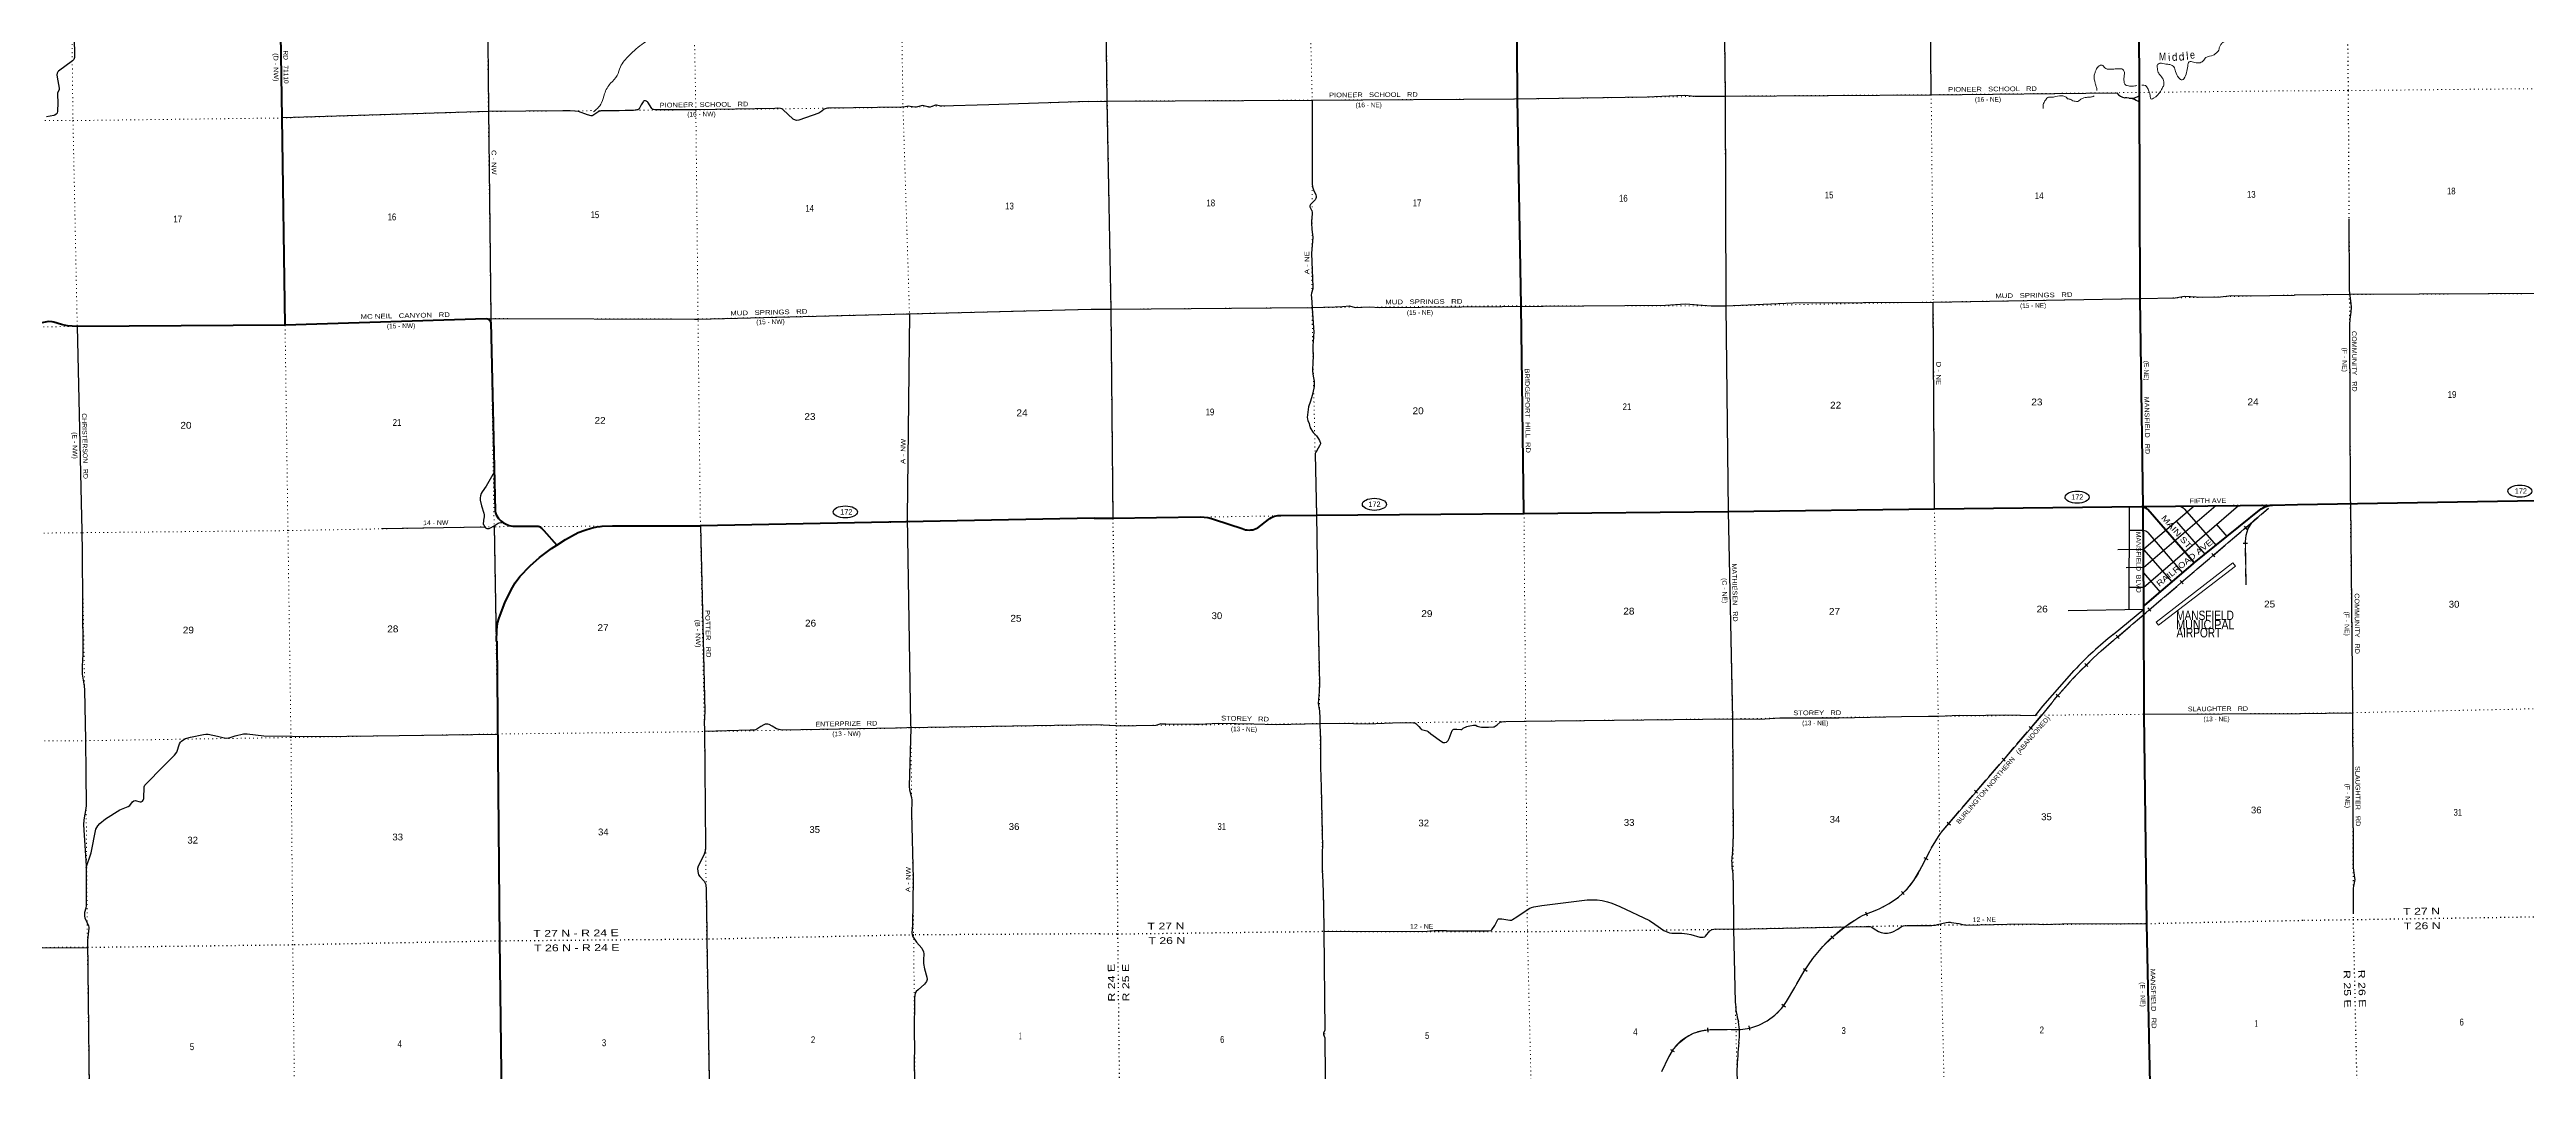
# Model space of a CAD drawing. Header units: feet. Extents: x 246606 to 497223, y 1368 to 189004.
# Drawn here: x 282351 to 345986, y 103830 to 130086 of the extents above; entities that cross this region are included whole.
import ezdxf
from ezdxf.enums import TextEntityAlignment as Align

# ---------------------------------------------------------------- set-up
doc = ezdxf.new("R2010")
doc.units = ezdxf.units.FT
doc.header["$LTSCALE"] = 70
doc.linetypes.add('DOTTED', pattern=[1.5, 0.3, -1.2])
doc.linetypes.add('LONG_DASHED', pattern=[7.5, 6, -1.5])
for name, color, linetype, lineweight in [('17', 7, 'Continuous', 25), ('23', 7, 'Continuous', 70), ('26', 7, 'Continuous', 40), ('29', 7, 'Continuous', 25), ('30', 7, 'Continuous', 25), ('34', 7, 'Continuous', 25), ('36', 7, 'Continuous', 13), ('39', 7, 'Continuous', 13), ('6', 7, 'DOTTED', 25), ('63', 7, 'Continuous', 25), ('7', 7, 'DOTTED', 13)]:
    doc.layers.add(name, color=color, linetype=linetype, lineweight=lineweight)
doc.layers.add('27', color=7, linetype='Continuous')
doc.layers.add('41', color=7, linetype='Continuous')

msp = doc.modelspace()

# ---------------------------------------------------------------- linework, layer by layer
at = {"layer": '17'}
for centre in [(316387.51, 118401.32), (334442.19, 118585.05), (345816.52, 118740.05), (302795.34, 118205.48)]:
    msp.add_ellipse(centre, major_axis=(309.24, -1), ratio=0.500121, dxfattribs=at)
at = {"layer": '23'}
for p, q in [((339459.65, 118378.13), (340102.93, 118394.9)), ((309185.18, 118047.24), (299072.22, 117849.42))]:
    msp.add_line(p, q, dxfattribs=at)
for points in [[(337447.52, 116896.7), (339172.27, 118286.38), (339218.72, 118314.89), (339267.89, 118338.4), (339319.25, 118356.63), (339372.24, 118369.4), (339426.27, 118376.55), (339459.65, 118378.13)], [(340102.93, 118394.9), (346779.99, 118507.36), (352149.43, 118550.62)], [(295379.78, 117352.57), (295603.35, 117495.55), (295756.42, 117585.34), (295935.89, 117675.13), (296104.79, 117738.5), (296268.42, 117786.04), (296413.92, 117818.77), (296494.96, 117832.67), (296546.23, 117839.36), (296812.16, 117846.57), (299072.22, 117849.42)], [(309185.18, 118047.24), (309667.12, 118043.03), (311911.66, 118075.53), (312011.11, 118073.42), (312109.8, 118060.93), (312206.64, 118038.2), (312282.83, 118012.5), (312990.2, 117778.1), (313033.3, 117761.42), (313077.91, 117749.33), (313123.54, 117741.98), (313169.69, 117739.43), (313215.85, 117741.72), (313261.52, 117748.83), (313306.2, 117760.67), (313349.39, 117777.11), (313390.63, 117797.98), (313391.37, 117798.41), (313667.32, 118007.04), (313702.58, 118034.74), (313740.54, 118058.61), (313780.79, 118078.37), (313822.89, 118093.82), (313866.37, 118104.79), (313910.75, 118111.15), (313955.56, 118112.84), (313986.84, 118111.23), (314900.47, 118120.73), (320231.15, 118164.06)], [(320231.15, 118164.06), (325479.02, 118216.61), (330777.11, 118287.84), (336097.27, 118347.16), (336129.98, 118338.97), (336141.95, 118334.61)], [(337447.52, 116896.7), (336257.82, 118264.14), (336247.07, 118273.94), (336220.52, 118294.72), (336191.94, 118312.61), (336161.65, 118327.42), (336141.95, 118334.61)], [(293837.13, 114882.9), (293838.89, 115171.39), (293861.5, 115345.96), (293900.73, 115485.02), (294046.16, 115870.53), (294208.45, 116205.86), (294315.44, 116386.42), (294429.12, 116546.13), (294695.1, 116820.52), (294939.82, 117034.06), (295248.72, 117268.76), (295379.78, 117352.57)], [(293841.16, 114882.96), (293911.02, 107192.2), (294081.04, 93675.66)]]:
    msp.add_lwpolyline(points, dxfattribs=at)
at = {"layer": '26'}
for p, q in [((336141.89, 118347.66), (339459.65, 118378.13)), ((336141.95, 118334.61), (336141.89, 118347.66))]:
    msp.add_line(p, q, dxfattribs=at)
for points in [[(336141.89, 118347.66), (336062.27, 123682.5), (336043.62, 128977.63), (336020.63, 134298.94), (335862.93, 139582.53), (335864.48, 140168.5)], [(288402, 123005.49), (288324.65, 128329.19), (288240.15, 133710.21), (288186.89, 136365.97), (288188.05, 136449.36), (288156.02, 138425.85), (288144.63, 138911.14), (288165.86, 139121.19), (288199.87, 139237.3), (288225.74, 139355.68), (288233.56, 139433.85), (288230.25, 139506.53)], [(320231.15, 118164.06), (320230.81, 118189.06), (320159.53, 123505.03), (320066.07, 128815.52), (320028.46, 134181.05), (319866.82, 139456.54), (319849.5, 139934.67)], [(288402, 123005.49), (283064.1, 122967.84), (282814.61, 122988.4), (282768.62, 122994.28), (282689.63, 123009.25), (282655.78, 123017.06), (282463.11, 123076.99), (282421.45, 123087.41), (282319.9, 123095.23), (282235.68, 123083.8), (281932.33, 123021.16), (281808.95, 123003.02)], [(293689.66, 123079.58), (293681.97, 123099.17), (293665.69, 123121.31), (293644.86, 123142.16), (293618.83, 123157.79), (293571.96, 123168.21), (288402, 123005.49)], [(293689.66, 123079.58), (293796.32, 118235.72), (293805.65, 118183.97), (293826.48, 118129.26), (293888.97, 118035.46), (293948.86, 117978.14), (294015.84, 117928.1), (294081.65, 117889.56), (294158.51, 117852.74), (294199.31, 117844.23), (294256.74, 117843.21), (294797.83, 117836.12), (294844.14, 117836.12)], [(294844.14, 117836.12), (294902.02, 117838.44), (294929.81, 117831.49), (294996.67, 117784.2), (295052.85, 117730.62), (295379.78, 117352.57)], [(336347.27, 102272.19), (336229.05, 107630.84), (336165.1, 113006.19), (336153.02, 115786.32), (336141.95, 118334.61)], [(336153.02, 115786.32), (336182.23, 115811.37), (337422.52, 116875.26), (337447.52, 116896.7)]]:
    msp.add_lwpolyline(points, dxfattribs=at)
at = {"layer": '29'}
for p, q in [((309037.94, 128750.25), (306483.5, 128668.92)), ((314789.71, 128784.86), (314786.31, 126647.8)), ((330777.11, 118287.84), (330746.19, 123596.96)), ((336145.8, 116774.06), (338002.9, 118367.02)), ((336149.59, 116265.69), (338588.29, 118368.68)), ((290878.95, 117781.58), (293533.71, 117824.4)), ((293773.1, 117847.37), (293828.86, 114878.09)), ((335779.33, 115695.36), (335790.93, 118346.03)), ((336141.54, 117730.92), (335787.02, 117724.67)), ((336159.09, 117254.97), (337448.81, 118361.25)), ((336995.41, 117962.28), (337722.83, 117123.95)), ((337202.92, 118277.31), (338010.63, 117346.45)), ((338021.58, 117879.6), (338287.17, 117573.52)), ((336132.66, 117240.85), (335485.67, 117229.45)), ((336147.79, 117241.88), (336873.42, 116405.61)), ((336260.6, 117673.11), (337152.98, 116644.68)), ((336147.89, 116776.28), (335702.59, 116768.43)), ((336146.5, 116643.08), (336578.7, 116144.99)), ((336150.61, 116266.34), (335780.65, 116259.82)), ((336152.18, 115703.13), (334210.12, 115668.82)), ((335370.91, 115059.57), (336152.09, 115711.2)), ((309750.61, 112713.35), (309258.28, 112732.98)), ((336165.1, 113006.27), (340184.1, 113030.37)), ((340184.1, 113030.37), (341520.32, 113047.53)), ((325616.75, 107488.21), (329018.96, 107556.9)), ((331587.94, 107592.58), (332642.81, 107617.75)), ((278400.04, 107003.42), (283324.75, 107011.99)), ((315090.2, 107431.19), (317746.79, 107424.53)), ((318240.8, 107439.75), (319321.59, 107445.14))]:
    msp.add_line(p, q, dxfattribs=at)
for points in [[(325193.39, 140011.43), (325193.58, 139489.74), (325337.37, 134187.85), (325398.42, 128889.12), (325418.16, 123499.2), (325479.02, 118216.61), (325584.75, 112892.13), (325603.03, 109805.85)], [(330692.89, 128924.01), (330651.54, 134263.28), (330632.59, 135288.33), (330601.26, 137816.23)], [(309450.25, 136008.2), (309447.4, 134127.51), (309517.31, 128760.29), (309615.22, 123413.54), (309667.12, 118034.03)], [(293574.91, 133794.41), (293625.06, 128542.9), (293686.75, 123209.01), (293688.84, 123067.93)], [(282956.19, 132140.79), (282989.97, 129879.68), (282972.3, 129832.31), (282943.08, 129792.37), (282580.39, 129531.82), (282560.04, 129510.18), (282544.77, 129482.16), (282539.68, 129435.05), (282546.83, 129377.45), (282598.21, 129095.09), (282594.76, 129062), (282557.49, 128962.67), (282552.76, 128926.42), (282560.45, 128719.11), (282556.25, 128499.53), (282542.22, 128454.63), (282519.32, 128424.07), (282488.78, 128398.61), (282459.35, 128387.27), (282276.21, 128360.29)], [(302251.45, 128549.82), (302193.99, 128501.06), (302115.49, 128451.97), (301600.14, 128268.83), (301545.04, 128264.23), (301517.04, 128271.87), (301452.28, 128300.79), (301191.76, 128542.48), (301161.63, 128558.84), (301127.56, 128572.74), (301048.18, 128577.37), (300985.67, 128575.05), (298958.55, 128537.99), (297898.78, 128540.17), (297870.15, 128543.08), (297854.87, 128547.53), (297838.34, 128555.81), (297821.52, 128573.22), (297725.09, 128731.53), (297716.19, 128740.44), (297699.63, 128753.81), (297685.65, 128760.81), (297664.01, 128766.54), (297628.46, 128765.6), (297614.39, 128758.27), (297600.38, 128743.62), (297551.52, 128665.73), (297510.05, 128580), (297498.59, 128562.81), (297484.96, 128549.91), (297460.41, 128537.35), (297440.06, 128534.17), (297356.24, 128520.33), (297140.91, 128515.69), (296984.69, 128514.8), (296692.95, 128510.17), (296558.66, 128510.17), (296513.44, 128508.74), (296493.44, 128504.11), (296466.04, 128491.63), (296311.39, 128390.89), (296294.84, 128383.27), (296269.38, 128384.54), (296171.81, 128410.9), (295940.25, 128497.96), (295850.15, 128505.53), (295729.75, 128510.17), (295539.89, 128510.17), (293626.23, 128493.96), (288326.68, 128327.5)], [(306483.5, 128668.92), (305275.56, 128628.83), (305245.79, 128631.96), (305138.45, 128654.48), (305124.13, 128654.93), (305108.86, 128652.38), (305022.05, 128618.45), (304971.44, 128607.82), (304942.17, 128607.82), (304917.23, 128612.81), (304808.56, 128642.19), (304777.43, 128644.9), (304744.94, 128640.92), (304618.78, 128602.18), (304584.61, 128602.72), (304465, 128625.64), (304420.59, 128627.33), (304328.84, 128611.64), (304245.41, 128606.51), (302378.32, 128583.21), (302338.96, 128580.9), (302299.6, 128573.95), (302251.45, 128549.82)], [(309037.94, 128750.25), (309517.31, 128760.29), (314789.71, 128784.86), (319991.77, 128818.31), (323397.65, 128872.35), (323960.1, 128900.39), (324351.28, 128912.53), (324629.95, 128885.17), (325398.42, 128889.12), (330692.89, 128924.01), (335460.77, 128969.55)], [(314786.31, 126647.8), (314795.53, 126554.61), (314819.44, 126482.79), (314883.85, 126352.06), (314893.98, 126314.32), (314893.98, 126286.7), (314886.62, 126257.23), (314869.13, 126226.85), (314747.68, 126105.32), (314732.05, 126073.1), (314732.96, 126046.4), (314753.2, 125989.31), (314778.97, 125937.76), (314788.17, 125906.46), (314790, 125864.1), (314769.77, 125676.29), (314767.92, 125628.41), (314782.64, 125466.37), (314801.98, 125329.2), (314804.72, 125267.51), (314775.28, 124847.68), (314807.51, 123986.87), (314804.72, 123941.75), (314775.28, 123823.9), (314767.02, 123773.28), (314767.92, 123713.42), (314797.36, 123315.69), (314828.68, 122816.7), (314826.8, 122726.47), (314812.08, 122549.7), (314810.27, 122513.83)], [(341420.86, 125727), (341430.84, 124014.8), (341430.62, 123893.21), (341477.23, 123562.35), (341486.02, 123466.23), (341478.01, 123339.02), (341444.76, 123158.62), (341437.8, 123014.76), (341459.84, 118526.18), (341462.16, 118419.44), (341520.47, 113197.5), (341533.52, 109058.64), (341571.93, 108806.98), (341572.64, 108765.7), (341541.39, 108590.51), (341538.02, 108537.26), (341532.35, 107883.39)], [(309111.39, 123411.15), (309615.22, 123413.54), (314782.53, 123455.17), (315383.44, 123471.5), (315570.84, 123487.57), (315744.15, 123501.48), (315889.86, 123460.63), (316264.9, 123472.6), (316527.27, 123459.19), (323862.75, 123519.33), (324378.74, 123552.94), (325043.33, 123499.34), (325418.16, 123499.2), (327147.92, 123577.7), (330746.19, 123596.96), (336062.27, 123691.5), (336963.59, 123710.03), (337199.17, 123746.77), (337651.29, 123721.22), (338127.2, 123732.22), (338407.17, 123767.4), (338768.37, 123755.02), (340021.48, 123778.5)], [(352088.47, 123874.21), (352054.84, 123848.69), (352020.05, 123816.2), (351894.95, 123667.72), (351881.64, 123653.58), (351861.28, 123645.94), (351840.92, 123645.94), (351822.44, 123658.69), (351787.47, 123714.7), (351752.29, 123752.58), (351693.31, 123796.19), (351621.74, 123837.6), (351563.51, 123852.22), (351476.1, 123857.86), (346770.38, 123819.6), (341464.47, 123792.63), (341435.48, 123793.21), (340021.48, 123778.5)], [(283062.45, 122968.12), (283171.61, 118080.97), (283183.83, 117730.73), (283190.02, 117150.82), (283209.62, 114549.15), (283192.89, 114238.75), (283185.9, 114105.18), (283192.37, 114039.37), (283242.18, 113732.01), (283252.06, 113631.51), (283273.07, 112340.14), (283292.78, 110659.63), (283281.45, 110586.88), (283231.7, 110298.01), (283226.29, 110167.14), (283293.36, 109108.85), (283291.14, 108089.78), (283285.15, 108027.72), (283252.06, 107910.57), (283246.97, 107877.47), (283249.46, 107821.29), (283259.7, 107773.05), (283350.72, 107571.11), (283358.95, 107536.22), (283358.95, 107513.3), (283328.97, 107202.23), (283385.34, 101838.68)], [(293571.77, 123169.79), (293755.01, 123172.34), (298922.65, 123161.58), (299010.95, 123161.28), (304398.52, 123295.93), (304443.69, 123295.08), (309110.78, 123411.15)], [(304443.69, 123295.08), (304384.88, 118064.89), (304471.44, 112763.24), (304476.07, 112647.41), (304436.13, 111158.73), (304445.57, 111069.5), (304497.61, 110864.88), (304507.39, 110797.12), (304494.65, 110460.04), (304540.34, 108783.16), (304523.08, 107586.63), (304506.28, 107395.05), (304509.94, 107345.2), (304525.21, 107309.55), (304623.6, 107149.14), (304759.34, 106993.77), (304801.49, 106902.15), (304810.24, 106856.26), (304807.09, 106698.84), (304805.15, 106606.69), (304831.34, 106467.61), (304889.67, 106248.99), (304896.77, 106189.05), (304881.5, 106138.11), (304830.26, 106070.85), (304667.33, 105927.37), (304616.83, 105883.45), (304586.14, 105839.53), (304572.1, 105720.49), (304567.85, 104816.18), (304576.33, 104449.78), (304560.73, 104074.95), (304594.15, 102107.72)], [(314810.27, 122513.83), (314808.25, 122448.82), (314815.47, 122172.53), (314806.5, 122075.61), (314801.31, 121825.41), (314812.69, 121695.02), (314842.61, 121567.63), (314840.2, 121426.4), (314832.6, 121385.97), (314811.29, 121309.1), (314790.39, 121197.93), (314743.7, 121048.17), (314698.92, 120908.51), (314666.98, 120704.43), (314664.26, 120633.27), (314665.89, 120596.65), (314679.71, 120549.46), (314713.06, 120481.93), (314721.19, 120429.86), (314725.26, 120405.46), (314741.47, 120366.31), (314817.51, 120244.05), (314848.48, 120211), (314898.91, 120158.12), (314952.49, 120084.07), (314977.8, 120037.7), (315000.17, 119971.6), (314999.36, 119957.16), (314977.4, 119907.53), (314945.68, 119845.69), (314883.37, 119735.05), (314875.03, 119723.66), (314869.95, 119709.21), (314867.02, 119685.79), (314900.47, 118120.73)], [(293774.53, 119225.08), (293569.53, 118867.23), (293464.93, 118722.19), (293442.03, 118680.17), (293422.6, 118617.26), (293414.03, 118571.94), (293416.58, 118512.09), (293447.32, 118359.86), (293509.15, 118171.5), (293515.83, 118128.83), (293513.28, 118080.45), (293496.17, 117992.06), (293492.07, 117881.23)], [(293496.14, 117879.28), (293533.64, 117824.51), (293554, 117800.32), (293582, 117779.95), (293599.81, 117777.4), (293625.26, 117778.67), (293648.17, 117782.49), (293681.16, 117799.56), (293775.19, 117845.31)], [(293777.14, 117849.37), (293879.75, 117916.19), (293905.21, 117927.65), (293941.17, 117930.43), (294007.7, 117932.87)], [(299072.22, 117849.42), (299188.14, 113079.07), (299165.22, 112776.63), (299173.82, 112631.76), (299207.07, 109599.33), (299193.55, 109485.62), (299158.42, 109383.09), (299015.4, 109103.63), (299000.13, 109042.51), (299002.33, 108965.82), (299025.58, 108879.52), (299055, 108839.76), (299172.11, 108720.73), (299213.91, 108635.05), (299222.3, 108506.01), (299234.05, 107403.02), (299234.05, 107237.4), (299324.36, 102048.65), (299331.3, 101865.66), (299373.3, 96514.95), (299383.3, 93745.6)], [(314900.47, 118129.73), (314931.91, 115742.7), (314973.68, 113786.37), (314968.02, 113589.53), (314947.66, 113284.08), (314961.24, 113182.27), (314979.33, 113094.03), (314983.85, 112897.18), (314986.12, 112770.48), (314995.16, 112512.54), (315007.6, 112401.68), (315005.43, 112162.82), (315005.33, 111646.4), (315021.29, 111136.19), (315042.93, 109958.34), (315057.1, 109603.44), (315050.2, 109502.51), (315043.84, 109004.18), (315066.98, 108699), (315081.69, 108094.89), (315090.2, 107431.19), (315111.98, 104882.59), (315084.27, 104826.59), (315080.12, 104804.61), (315082.57, 104783.6), (315111.6, 104698.02), (315114.95, 104676.41), (315116.36, 104650.68), (315128.97, 102840.3)], [(325584.75, 112892.13), (326293.59, 112883.62), (326800.79, 112914.86), (328319.69, 112912.5), (329930.9, 112951.44), (330642.82, 112960.86), (330872.81, 112957.2), (331411.04, 112987.01), (331594.68, 112978.83), (332605.1, 112991.36), (333373.76, 112979.18), (333558.58, 113219.14), (334364.97, 114133.27)], [(309258.28, 112732.98), (304376.72, 112656.62), (304083.6, 112653.2), (301161.59, 112602.24), (301029.62, 112633.33), (300919.49, 112700.11), (300839.42, 112743.58), (300806.34, 112753.77), (300775.23, 112756.3), (300740.17, 112753.77), (300699.45, 112735.94), (300623.02, 112691.52), (300499.37, 112609.07), (300460.23, 112600.97), (300352.33, 112594.72), (299171.89, 112561.6)], [(309750.61, 112713.35), (310785.21, 112728.15), (310913.87, 112765.79), (310936.07, 112764.01), (311032.93, 112760.98), (311789.46, 112750.69), (311843.87, 112755.29), (311884.23, 112753.7), (312380.14, 112779.02), (313290.09, 112758.23), (313863.13, 112742), (314986.35, 112767.8), (315488.48, 112779.07), (316206.73, 112764.35), (317063.69, 112791.42), (317392.48, 112790.8)], [(317392.48, 112790.8), (317425.12, 112783.24), (317449.97, 112771.26), (317530.93, 112690.25), (317579.69, 112632.25), (317600.86, 112616.59), (317733.35, 112579.76), (317765.54, 112562.28), (317840.08, 112506.11), (318116.1, 112307.25), (318157.49, 112284.24), (318179.58, 112280.56), (318200.74, 112281.47), (318238.46, 112291.6), (318266.99, 112314.61), (318286.3, 112335.8), (318311.15, 112388.27), (318388.44, 112587.13), (318407.75, 112612), (318425.24, 112623.96), (318502.52, 112620.27), (318605.57, 112616.59), (318632.25, 112619.36), (318671.82, 112646.05), (318760.14, 112693.93), (318799.7, 112702.22), (318843.86, 112713.27), (318930.35, 112729.84), (318966.24, 112730.75), (318991.08, 112724.32), (319032.48, 112701.29), (319094.12, 112681.97), (319138.29, 112672.76), (319168.65, 112671.83), (319315.86, 112675.51), (319448.35, 112682.88), (319470.43, 112688.42), (319490.67, 112697.62), (319540.36, 112734.44), (319621.32, 112800.73), (319637.88, 112809.94), (319663.65, 112813.63), (319768.26, 112821.56)], [(319768.26, 112821.56), (320273.7, 112826.73), (325584.75, 112892.13)], [(283295.77, 109070.79), (283422.52, 109451.19), (283543.11, 110051.18), (283593.1, 110141.4), (283644, 110202.52), (283784.6, 110316.7), (284159.87, 110548.03), (284366.76, 110635.44), (284414.07, 110664.72), (284483.11, 110754.39), (284519.46, 110783.14), (284551.03, 110793.7), (284676.8, 110755.36), (284702.69, 110757.68), (284738.32, 110778.05), (284758.68, 110803.52), (284772.14, 110841.41), (284784.13, 111144.76), (284798.39, 111184.18), (284947.16, 111329.45), (285149.2, 111544.02), (285562.89, 111952.04), (285616.75, 112034.55), (285687.77, 112247.74)], [(285687.77, 112247.74), (285717.42, 112289.06), (285737.78, 112314.52), (285774.46, 112342.96), (285844.67, 112380.74), (285968.82, 112420.47), (286307.85, 112487.69), (286366.98, 112495.32), (286425.6, 112491.94), (286668.55, 112445.33), (286801.11, 112409.62), (286890.25, 112395.71), (286945.82, 112398.03), (286994.52, 112409.62), (287120.41, 112452.28), (287330.91, 112502.97), (287369.54, 112504.59), (287428.27, 112501.32), (287852.85, 112453.47), (289322.11, 112435.8), (291335.45, 112458.71), (293863.34, 112499.94)], [(319321.59, 107445.14), (319383.94, 107453.48), (319407.87, 107470.05), (319481.47, 107580.53), (319562.44, 107735.2), (319578.99, 107748.09), (319604.76, 107751.78), (319665.49, 107749.93), (319864.22, 107720.47), (319910.22, 107718.63), (319937.83, 107735.2), (320048.23, 107801.49), (320364.74, 108015.09), (320425.46, 108039.03), (320482.51, 108059.28), (320688.6, 108096.11), (321851.57, 108236.05), (321976.69, 108243.42), (322109.19, 108236.05), (322237.99, 108225), (322374.17, 108191.86), (322491.93, 108151.35), (322690.67, 108066.65), (323456.17, 107705.74), (323596.02, 107617.36), (323824.2, 107455.32), (323929.08, 107405.6), (323965.88, 107390.87), (324030.29, 107381.66), (324287.91, 107381.66), (324422.24, 107368.77), (324516.09, 107344.84), (324751.63, 107278.55), (324838.11, 107276.7), (324874.91, 107287.75), (324898.84, 107308.01), (325009.24, 107440.59), (325062.6, 107475.57), (325149.09, 107492.14), (325616.75, 107488.21)], [(325609.28, 108748.94), (325616.75, 107488.21), (325660.96, 105612.56)], [(329018.96, 107556.9), (329127.48, 107554.76), (329167.97, 107540.02), (329230.53, 107495.83), (329337.26, 107429.54), (329407.19, 107400.08), (329495.51, 107385.35), (329572.8, 107385.35), (329653.76, 107396.4), (329708.97, 107414.81), (329834.1, 107488.47), (329926.1, 107551.07), (329981.31, 107573.17), (330077, 107580.53), (330713.69, 107584.22), (330766.13, 107588.82), (330802.93, 107592.51), (330857.22, 107606.31), (331075.27, 107653.27), (331136, 107662.48), (331177.4, 107665.24), (331207.76, 107660.64), (331401.9, 107632.09), (331501.27, 107602.63), (331550.03, 107594.35), (331587.94, 107592.58)], [(332642.81, 107617.75), (333323.48, 107622.69), (333570.84, 107603.97), (334307.58, 107629.38), (335246.78, 107626.67), (336229.05, 107630.84)], [(325701.8, 103880.12), (325743.01, 102131.66), (325785.96, 96828.72), (325845.64, 94113.26)]]:
    msp.add_lwpolyline(points, dxfattribs=at)
for centre, radius, start, end in [((335733.77, 129195.85), 354.6, 219.65688, 259.96157), ((335671.38, 128187.58), 659.1, 55.31294, 89.94957), ((335823.27, 129219.5), 383.2, 263.56497, 305.06838), ((336109.82, 117514.09), 219.13, 46.52373, 81.67816), ((337008.14, 118075.35), 280.58, 46.03796, 94.48439), ((336118.78, 117298.62), 59.41, 283.50693, 312.71902), ((341901.16, 106958.51), 10405.35, 128.87222, 136.4074), ((323431.97, 109709.43), 2173.2, 352.84139, 2.543), ((326584.7, 109228.66), 1018.35, 168.10211, 190.26436), ((323633.66, 108722.87), 1975.79, 0.75612, 9.44807), ((318066.19, 105082.28), 2363.93, 85.76408, 97.76526), ((327791.91, 105694.66), 2132.53, 182.20636, 196.10497), ((324235.6, 104810.87), 1535.53, 351.22755, 10.97079), ((336181.88, 103457.42), 10488.6, 173.87415, 177.69033)]:
    msp.add_arc(centre, radius, start, end, dxfattribs=at)
at = {"layer": '34', "lineweight": 13}
for p, q in [((338781.31, 116329.6), (338766.48, 117440.96)), ((328946.89, 107845.6), (329358.48, 108011.26)), ((323770.9, 103829.87), (323956.07, 104215.07))]:
    msp.add_line(p, q, dxfattribs=at)
for points in [[(335057.97, 114638.65), (339359.67, 118302.45), (339361.64, 118306.51)], [(330947.55, 109972.43), (330947.55, 109972.43), (333523.14, 112968.63)], [(326975.49, 105630.31), (326975.49, 105630.31), (327432.53, 106403.64)], [(325033.28, 104908.11), (325031.29, 104906.07), (325789.67, 104909.92)]]:
    msp.add_lwpolyline(points, dxfattribs=at)
for centre, radius, start, end in [((339515.66, 117457.82), 749.37, 127.64401, 181.28943), ((343843.63, 105023.9), 13024.26, 132.42009, 142.41086), ((337044.79, 105927.54), 7316.93, 146.43985, 154.30656), ((328525.63, 109940.2), 2101.06, 293.35299, 336.42375), ((330820.47, 104361.77), 3955.68, 118.27109, 148.92314), ((325697.59, 106397.67), 1490.59, 273.54169, 329.01598), ((325055.7, 103686.04), 1220.27, 91.1464, 154.308)]:
    msp.add_arc(centre, radius, start, end, dxfattribs=at)
at = {"layer": '36'}
for p, q in [((336470.65, 115373.6), (338446.01, 116894.98)), ((336531.67, 115294.37), (338507.03, 116815.75)), ((338446.01, 116894.98), (338507.03, 116815.75)), ((336531.67, 115294.37), (336470.65, 115373.6))]:
    msp.add_line(p, q, dxfattribs=at)
at = {"layer": '39'}
for points in [[(300612.87, 133497.5), (300474.4, 133168.36), (300175.34, 132604.76), (299876.35, 132053.27), (299538.42, 131790.51), (299249.09, 131569.9), (298953.68, 131343.26), (298682.6, 131146.77), (298497.64, 130832.85), (298355.36, 130591.38), (298201.83, 130525.5), (297917.09, 130421.9), (297613.89, 130251.8), (297241.44, 129934.72), (297016.26, 129641.16), (296932.52, 129415.56), (296766.27, 129220.6), (296607.71, 128946.92), (296532.02, 128717.24), (296426.5, 128574.47), (296325.27, 128484.14)], [(336108.26, 129167.94), (336118.07, 129168.03), (336194.8, 129160.76), (336252.09, 129090.75), (336295.58, 128992.35), (336314.62, 128915.9), (336352.13, 128811.39), (336402.32, 128832.08), (336585.82, 129011.51), (336623.35, 129080.49), (336666.68, 129171.71), (336663.31, 129288.68), (336583.17, 129416.95), (336527.81, 129495.05), (336501.98, 129635.99), (336499.43, 129682.36), (336569.46, 129731.5), (336720.96, 129712.91), (336824, 129697.84), (336927.53, 129640.42), (336971.26, 129521.85), (337051.78, 129361.31), (337141.19, 129303.74), (337185.19, 129336.47), (337251.97, 129492.49), (337286.33, 129662.3), (337321.37, 129771.6), (337430.4, 129762.65), (337573.85, 129741.95), (337678.15, 129793.46), (337745.72, 129880.91), (337940.73, 129937.4), (338010.64, 129996.63), (338090.09, 130104.37), (338091.78, 130132.63), (338109.58, 130163.08), (338149.15, 130230.06), (338215.06, 130287.23), (338239.03, 130307.65), (338353.48, 130353.22), (338389.71, 130359.65), (338453.81, 130398.64), (338516.17, 130413.41), (338745.79, 130442.02), (338863.04, 130419.03), (339002.25, 130416.45), (339184.05, 130394.13)], [(334949.59, 129036.89), (334945.01, 129091.28), (334919.85, 129173.72), (334898.73, 129256.21), (334890.22, 129294.45), (334876.87, 129403.24), (334902.04, 129494.28), (334927.45, 129565.15), (334995, 129654.61), (335085.41, 129685.81), (335154.79, 129615.93), (335288.35, 129578.99), (335419.37, 129586.4), (335506.1, 129587.31), (335592.84, 129586.19), (335641.83, 129536.27), (335658.87, 129457.77), (335647.72, 129374.95), (335646.87, 129274.08), (335665.93, 129195.6), (335724.86, 129157.89), (335791.57, 129144.46), (335926.66, 129149.9), (335973.04, 129157.53)], [(333573.31, 128572.7), (333566.35, 128651.3), (333605.55, 128750.55), (333649.2, 128813.54), (333687.03, 128856.3), (333781.56, 128861.98), (333992.75, 128898.41), (334073.9, 128892.59), (334158.98, 128861.2), (334197.74, 128823.28), (334282.65, 128806.01), (334333.56, 128764.17), (334394.14, 128758.75), (334460.79, 128751.38), (334534.78, 128806.61), (334615.02, 128845.77), (334745.97, 128859.24), (334830.54, 128872.22), (334876.83, 128894.86)]]:
    msp.add_spline(points, degree=3, dxfattribs=at)
at = {"layer": '6'}
for points in [[(309412.59, 139788.43), (309449.55, 139368.39), (309447.4, 134127.51), (309517.31, 128760.29), (309615.22, 123413.54), (309667.12, 118034.03), (309750.61, 112713.35), (309790.05, 107363.98), (309850.77, 101952.65), (309943.45, 96676.08), (309963.17, 93888.86)], [(341289.22, 137931.04), (341346.1, 134309.32), (341404.68, 129031.24), (341434.88, 123793.44), (341459.44, 118420.43), (341520.32, 113047.53), (341532.59, 107733), (341651.94, 102380.45), (341696.56, 97045.84), (341744.4, 94349.11)], [(340264.55, 107715.02), (341532.59, 107733), (346929, 107815.4), (352290.99, 107931.99), (357596.49, 108042.37), (362926.22, 108152.82), (368266.18, 108214.88), (371194.09, 108258.94)], [(309332.1, 107366.68), (309790.05, 107363.98), (315090.2, 107431.19), (320318.6, 107423.03), (325616.75, 107488.21), (330928.53, 107595.89), (336229.05, 107630.84), (340264.55, 107715.02)], [(309332.1, 107366.68), (304550.78, 107337.67), (299233.04, 107225.52), (293909.58, 107180.01), (288599.96, 107079.93), (283324.75, 107011.99), (278400.04, 107003.42)]]:
    msp.add_lwpolyline(points, dxfattribs=at)
at = {"layer": '63'}
for p, q in [((338733.5, 117839.41), (338805.22, 117755.2)), ((337905.2, 117137.36), (337976.92, 117053.16)), ((338710.91, 117399.86), (338821.51, 117401.33)), ((337090.62, 116440.15), (337162.34, 116355.95)), ((336262.32, 115738.11), (336334.04, 115653.9)), ((335447.74, 115040.9), (335519.46, 114956.69)), ((334639.4, 114311.05), (334716.89, 114232.12)), ((333905.13, 113522.07), (333990.87, 113452.2)), ((333209.77, 112690.16), (333293.65, 112618.05)), ((332512.8, 111875.37), (332596.68, 111803.26)), ((331803.02, 111053.68), (331886.9, 110981.58)), ((331106.06, 110238.9), (331189.94, 110166.79)), ((330506.2, 109324.16), (330604.04, 109272.56)), ((329925.99, 108453.23), (330001.6, 108372.5)), ((329007.53, 107930.49), (329048.83, 107827.88)), ((328110.69, 107312.92), (328188.24, 107234.05)), ((327411.3, 106472.56), (327503.04, 106410.78)), ((326857.57, 105556.16), (326947.9, 105492.32)), ((323998.61, 104395.53), (324093.54, 104338.76)), ((324944.16, 104950.84), (324958.09, 104841.11)), ((326006.52, 104998), (326022.37, 104888.53))]:
    msp.add_line(p, q, dxfattribs=at)
at = {"layer": '63', "linetype": 'LONG_DASHED'}
for points in [[(323771.88, 103829.37), (323957.04, 104214.55), (324070.24, 104403.84), (324215.65, 104569.6), (324388.54, 104706.47), (324583.26, 104809.95), (324793.43, 104876.66), (324952.13, 104896.81), (325012.22, 104904.44), (325031.77, 104904.98), (325033.28, 104908.11), (325028.67, 104904.96), (325789.75, 104908.82), (326031.38, 104943.79), (326264.07, 105017.72), (326481.59, 105128.61), (326678.11, 105273.5), (326848.35, 105448.5), (326902.8, 105525.55), (326976.41, 105629.71), (327433.46, 106403.05), (327655.53, 106732.81), (327909.58, 107038.59), (328149.76, 107274.76), (328193.04, 107317.32), (328503.06, 107566.18), (328836.5, 107782.67), (328947.37, 107844.61), (329358.94, 108010.26), (329616.49, 108143.23), (329853.33, 108310.39), (329964.11, 108414.13), (330064.92, 108508.53), (330247.23, 108733.9), (330396.8, 108982.18), (330452.29, 109099.35), (330704.64, 109577.71), (330948.44, 109971.78), (331148.18, 110204.13), (332554.92, 111840.61), (333523.98, 112967.92), (333948.15, 113488.44), (333979.89, 113527.38), (334466.06, 114060.7), (334981.03, 114566.27), (335058.7, 114637.83), (335483.98, 115000.04), (337126.86, 116399.3), (338769.73, 117798.55), (339360.56, 118301.76), (339362.63, 118306.03)], [(338782.41, 116329.61), (338767.58, 117440.92), (338783.62, 117612.83), (338838.61, 117776.42), (338929.62, 117923.06), (339051.84, 118045), (339058.66, 118050.32)]]:
    msp.add_lwpolyline(points, dxfattribs=at)
at = {"layer": '7'}
for points in [[(325193.39, 140011.43), (325193.58, 139489.74), (325337.37, 134187.85), (325398.42, 128889.12), (325418.16, 123499.2), (325479.02, 118216.61), (325584.75, 112892.13), (325616.75, 107488.21), (325743.01, 102131.66), (325785.96, 96828.72), (325845.64, 94113.26)], [(330561.22, 140089.8), (330574.77, 139525.53), (330651.54, 134263.28), (330692.89, 128924.01), (330746.19, 123596.96), (330777.11, 118287.84), (330872.81, 112957.2), (330928.53, 107595.89), (331055.01, 102221.19), (331124.59, 96882.22), (331171.87, 94191.03)], [(335864.48, 140168.5), (335862.93, 139582.53), (336020.63, 134298.94), (336043.62, 128977.63), (336062.27, 123682.5), (336141.89, 118347.66), (336165.1, 113006.19), (336229.05, 107630.84), (336347.27, 102272.19), (336436.88, 96945.53), (336512.3, 94270.26)], [(282792.33, 139437.39), (282830.1, 138867.59), (282889.5, 133586.02), (282952.71, 128260.02), (283062.45, 122968.12), (283182.16, 117653.96), (283275.6, 112327.83), (283324.75, 107011.99), (283386.05, 101706.19), (283418.95, 96364.19), (283435.71, 93539.06)], [(288753.23, 93606.67), (288718.21, 96405.79), (288660.98, 101717.63), (288599.96, 107079.93), (288552.89, 112409.89), (288475.52, 117725.86), (288402, 123005.49), (288326.68, 128327.5), (288239.55, 133710.11), (288143.47, 138909.12), (288112.73, 139505.03)], [(293462.71, 139574.31), (293481.58, 139065.57), (293577.28, 133787.85), (293624.52, 128494.22), (293687.6, 123158.09), (293773.27, 117831.49), (293863.34, 112499.94), (293925.83, 107206.16), (293996.81, 101819.59), (294033.79, 96487.67), (294081.04, 93675.66)], [(299383.3, 93745.6), (299373.3, 96514.95), (299326.39, 101854.32), (299233.04, 107225.52), (299175.87, 112549.47), (299072.22, 117849.42), (299010.95, 123161.28), (298955.84, 128495.31), (298856.28, 133807.35), (298823.48, 139171.54), (298827.49, 139645.06)], [(304079.72, 139715.58), (304074.59, 139259.78), (304194.35, 133955.72), (304277.58, 128601.38), (304443.69, 123295.08), (304385.85, 117945.44), (304475.49, 112665.73), (304550.78, 107337.67), (304597.46, 101924.97), (304658.69, 96607.06), (304671.61, 93816.59)], [(314590.52, 139860.37), (314586.63, 139407.68), (314667.6, 134131.36), (314789.71, 128784.86), (314782.9, 123454.7), (314900.47, 118120.73), (314986.35, 112767.8), (315090.2, 107431.19), (315140.33, 102029.48), (315205.7, 96706.59), (315247.91, 93962.29)], [(319849.5, 139934.67), (319866.82, 139456.54), (320028.46, 134181.05), (320066.07, 128815.52), (320159.53, 123505.03), (320231.15, 118164.06), (320274.45, 112830.86), (320318.6, 107423.03), (320449.24, 102036.27), (320533.91, 96788.22), (320599.96, 94037.91)], [(370843.06, 129523.6), (368057.65, 129476.56), (362651.21, 129373.96), (357319.52, 129249.38), (351997.9, 129128.87), (346653.85, 129084.96), (341404.68, 129031.24), (339942.06, 129026.24)], [(278136.9, 128258.74), (282952.71, 128260.02), (288326.68, 128327.5), (293624.52, 128494.22), (298948.13, 128536.83), (304277.58, 128601.38), (309037.94, 128750.25)], [(309037.94, 128750.26), (309517.31, 128760.29), (314789.71, 128784.86), (320066.07, 128815.52), (325398.42, 128889.12), (330692.89, 128924.01), (339942.06, 129026.24)], [(340021.48, 123778.5), (341434.88, 123793.44), (346750.74, 123817.09), (352088.69, 123875.1), (357424.44, 123993.64), (362766.32, 124090), (368126.41, 124168.25), (370930.69, 124214.94)], [(309111.39, 123411.15), (309615.22, 123413.54), (314782.9, 123454.7), (320159.53, 123505.03), (325418.16, 123499.2), (330746.19, 123596.96), (336062.27, 123682.5), (340021.48, 123778.44)], [(278202.73, 122941.2), (283062.45, 122968.12), (288391.93, 123007.55), (293686.44, 123171.98), (299010.95, 123161.28), (304443.69, 123295.08), (309111.39, 123411.15)], [(309185.18, 118047.34), (309667.12, 118034.03), (314900.47, 118120.73), (320231.15, 118164.06), (325479.02, 118216.61), (330777.11, 118287.84), (336141.89, 118347.66), (340102.93, 118394.9)], [(340102.93, 118394.9), (341459.44, 118420.43), (346781.15, 118508.66), (352149.43, 118550.62), (357471.02, 118679.21), (362865.31, 118793.88), (368219.41, 118851.94), (371018.43, 118899.81)], [(309185.18, 118047.24), (304383.83, 117945.45), (299072.22, 117849.42), (293752.89, 117826.08), (288475.52, 117725.86), (283166.12, 117672.2), (278268.6, 117621.11)], [(340184.1, 113030.37), (341520.32, 113047.53), (346835.9, 113161.97), (352151.61, 113236.06), (357489.33, 113370.75), (362865.63, 113428.87), (368217.57, 113533.34), (371105.8, 113607.27)], [(278334.28, 112315.55), (283275.6, 112327.83), (288552.89, 112409.89), (293863.34, 112499.94), (299171.89, 112561.6), (304477.46, 112657.65), (309258.28, 112732.98)], [(309258.28, 112732.98), (309750.61, 112713.35), (314986.35, 112767.8), (320299.81, 112827.11), (325584.75, 112892.13), (330872.81, 112957.2), (336165.1, 113006.19), (340184.1, 113030.37)]]:
    msp.add_lwpolyline(points, dxfattribs=at)

# ---------------------------------------------------------------- texts
at = {"layer": '17', "width": 0.8}
for p in [(316390.41, 118333.01), (334445.09, 118516.74), (345842.57, 118671.74), (302821.39, 118137.17)]:
    msp.add_text('172', height=140, dxfattribs=at).set_placement(p, align=Align.CENTER)
at = {"layer": '17'}
for s, rotation, width, p in [('MAIN ST', 311.024, 1.3, (336594.53, 118044.71)), ('RAILROAD AVE', 38.859, 1.2, (336553.66, 116280.1))]:
    msp.add_text(s, height=150, rotation=rotation, dxfattribs=dict(at, width=width)).set_placement(p)
at = {"layer": '27'}
for s, rotation, width, p in [('(D - NW)', 270.882, 1.15, (288103.89, 129990.36)), ('RD   71110', 270.882, 1.05, (288358.39, 130060.74)), ('MC NEIL   CANYON   RD', 1.338, 1.25, (290341.85, 123162.76)), ('BRIDGEPORT  HILL  RD', 270.768, 1.2, (320251.16, 121892.39)), ('MANSFIELD   RD', 270.855, 1.15, (336171.69, 121166.48)), ('FIFTH AVE', 0.526, 1.15, (337330.15, 118428.58)), ('MANSFIELD  BLVD', 270.249, 1.1, (335958.75, 117696.99)), ('MANSFIELD   RD', 271.264, 1.2, (336326.61, 106471.53)), ('(E - NE)', 271.264, 1.1, (336061.62, 106125.35))]:
    msp.add_text(s, height=120, rotation=rotation, dxfattribs=dict(at, width=width)).set_placement(p)
at = {"layer": '27', "width": 1.05}
msp.add_text('(15 - NW)', height=120, rotation=1.338, dxfattribs=at).set_placement((291384.05, 122927.04), align=Align.CENTER)
at = {"layer": '27'}
msp.add_text('(E-NE)', height=120, rotation=270.855, dxfattribs=at).set_placement((336158.18, 122087.28))
at = {"layer": '30'}
for s, rotation, width, p in [('PIONEER   SCHOOL   RD', 0.794, 1.2, (299164.84, 128611.74)), ('(16 - NW)', 0.794, 1.05, (299100.05, 128365.42)), ('C - NW', 270.663, 1.2, (293710.75, 127187.2)), ('MUD   SPRINGS   RD', 1.366, 1.25, (300832.15, 123274.63)), ('(15 - NW)', 1.366, 1.05, (300873.54, 123031.28)), ('COMMUNITY   RD', 270.38, 1.15, (341507.04, 122075.41)), ('(F - NE)', 270.38, 1.1, (341258.37, 122116.63)), ('CHRISTERSON   RD', 271.265, 1.1, (283201.54, 119896.37)), ('(E - NW)', 271.265, 1.1, (282941.14, 119911.45)), ('A - NW', 89.174, 1.25, (304339.32, 119761.1)), ('14 - NW', 0.924, 1.1, (292273.72, 117870.13)), ('COMMUNITY   RD', 270.37, 1.15, (341576.67, 115336.34)), ('(B - NW)', 271.367, 1.15, (298951.57, 115078.75)), ('POTTER   RD', 271.367, 1.2, (299210.56, 115073.77)), ('(F - NE)', 270.37, 1.1, (341316.8, 115335.06)), ('ENTERPRIZE   RD', 0.95, 1.15, (302821, 112705.41)), ('(13 - NW)', 0.95, 1.05, (302827.91, 112448.6)), ('SLAUGHTER   RD', 270.506, 1.15, (341596.81, 110902.77)), ('(F - NE)', 270.506, 1.1, (341333.54, 110911.1)), ('A - NW', 89.174, 1.25, (304469.98, 108759.06))]:
    msp.add_text(s, height=120, rotation=rotation, dxfattribs=dict(at, width=width)).set_placement(p, align=Align.CENTER)
for s, rotation, width, p in [('PIONEER   SCHOOL   RD', 0.368, 1.2, (315223.28, 128857.65)), ('PIONEER   SCHOOL   RD', 0.547, 1.2, (331129.61, 129000.36)), ('A - NE', 89.927, 1.25, (314714, 124312.42)), ('MUD   SPRINGS   RD', 0.536, 1.25, (316667.08, 123538.19)), ('MUD   SPRINGS   RD', 1.019, 1.25, (332341.13, 123695.34)), ('D - NE', 270.334, 1.25, (330825.11, 122066.12)), ('(C - NE)', 271.138, 1.1, (325322.01, 116505.15)), ('MATHIESEN   RD', 271.138, 1.15, (325575.52, 116882.73)), ('STOREY   RD', 358.691, 1.2, (312448.49, 112849.39)), ('STOREY   RD', 0.205, 1.2, (327150.56, 112982.97)), ('SLAUGHTER   RD', 0.344, 1.15, (337284.91, 113082.99)), ('12 - NE', 359.856, 1.1, (317304.99, 107495.64)), ('12 - NE', 1.367, 1.1, (331758.85, 107666.68))]:
    msp.add_text(s, height=120, rotation=rotation, dxfattribs=dict(at, width=width)).set_placement(p)
for s, rotation, p in [('(16 - NE)', 0.368, (315905.62, 128600.49)), ('(16 - NE)', 0.547, (331816.31, 128741.2)), ('(15 - NE)', 0.922, (332976.83, 123443.44)), ('(15 - NE)', 0.47, (317222.95, 123266.21)), ('(13 - NE)', 358.691, (312700.75, 112574.29)), ('(13 - NE)', 359.911, (327377.43, 112724)), ('(13 - NE)', 0.344, (337687.58, 112825.64))]:
    msp.add_text(s, height=120, rotation=rotation, dxfattribs=at).set_placement(p)
at = {"layer": '36'}
for s, width, p in [('AIRPORT', 0.8, (336993.75, 114981.74)), ('MANSFIELD', 0.8, (336987.4, 115427.83)), ('MUNICIPAL', 0.85, (336987.44, 115190.07))]:
    msp.add_text(s, height=242, dxfattribs=dict(at, width=width)).set_placement(p)
at = {"layer": '41'}
for s, rotation, width, p in [('M', 0.963, 0.8, (336637.82, 129805.81)), ('d', 2.216, 0.95, (336951.92, 129796.1)), ('e', 6.468, 0.85, (337414.48, 129853.2))]:
    msp.add_text(s, height=200, rotation=rotation, dxfattribs=dict(at, width=width)).set_placement(p, align=Align.CENTER)
for s, rotation, p in [('i', 4.089, (336813.01, 129790.62)), ('d', 5.342, (337133.78, 129803.82)), ('l', 5.342, (337280.94, 129825.39))]:
    msp.add_text(s, height=200, rotation=rotation, dxfattribs=at).set_placement(p, align=Align.CENTER)
at = {"layer": '6', "width": 1.35}
for s, rotation, p in [('T 27 N', 0.727, (310560.96, 107473.76)), ('T 27 N', 0.875, (342819.48, 107852.66)), ('T 26 N', 0.875, (342834.63, 107477.85)), ('T 27 N - R 24 E', 0.49, (294778.91, 107287.45)), ('T 26 N - R 24 E', 0.49, (294800.17, 106912.93)), ('T 26 N', 0.727, (310581.92, 107099)), ('R 24 E', 90.643, (309723.65, 105627)), ('R 25 E', 90.643, (310092.17, 105629.6)), ('R 25 E', 271.277, (341286.51, 106432.74)), ('R 26 E', 271.277, (341661.45, 106439.65))]:
    msp.add_text(s, height=175, rotation=rotation, dxfattribs=at).set_placement(p)
at = {"layer": '63', "width": 1.1}
msp.add_text('BURLINGTON NORTHERN   (ABANDONED)', height=120, rotation=49.317, dxfattribs=at).set_placement((331415.34, 110177.43))
at = {"layer": '7'}
for s, width, p in [('14', 0.85, (301767.4, 125919.09)), ('13', 0.85, (306903.64, 125976.95)), ('18', 0.85, (312074.17, 126056.84)), ('17', 0.85, (317374.36, 126059.46)), ('16', 0.85, (322673.05, 126178.36)), ('15', 0.85, (327960.6, 126261.23)), ('14', 0.85, (333356.41, 126241.84)), ('13', 0.85, (338806.24, 126277.84)), ('18', 0.85, (343943.48, 126363.38)), ('17', 0.85, (285531.81, 125643.12)), ('16', 0.85, (291035.92, 125698.3)), ('15', 0.85, (296250.98, 125754.44)), ('21', 0.85, (322765.84, 120820.26)), ('22', 1.1, (328094.63, 120861.51)), ('23', 1.1, (333265.24, 120943.36)), ('24', 1.1, (338819.48, 120945.78)), ('19', 0.85, (343963.09, 121135.54)), ('20', 1.1, (285712.31, 120344.05)), ('21', 0.85, (291167.26, 120417.27)), ('22', 1.1, (296351.57, 120469.61)), ('23', 1.1, (301742.77, 120569.66)), ('24', 1.1, (307192.09, 120663.42)), ('19', 0.85, (312052.76, 120686.52)), ('20', 1.1, (317368.05, 120715.71)), ('25', 1.1, (339244.15, 115750.75)), ('30', 1.05, (343990.46, 115746.66)), ('29', 1.1, (285773.55, 115083.49)), ('28', 1.1, (291027.33, 115113.01)), ('27', 1.1, (296427.65, 115146.06)), ('26', 1.1, (301759.43, 115260.53)), ('25', 1.1, (307036.05, 115385.79)), ('30', 1.05, (312205.81, 115451.85)), ('29', 1.1, (317593.48, 115505.44)), ('28', 1.1, (322782.73, 115569.48)), ('27', 1.1, (328065.58, 115561.88)), ('26', 1.1, (333401.19, 115623.29)), ('35', 1.05, (301872.01, 109957.88)), ('36', 1.05, (306994.54, 110034.65)), ('31', 0.85, (312355.89, 110035.49)), ('32', 1.05, (317519.15, 110125.95)), ('33', 1.05, (322796.58, 110139.39)), ('34', 1.05, (328084.71, 110220.21)), ('35', 1.05, (333519.09, 110285.77)), ('36', 1.05, (338907.74, 110460)), ('31', 0.85, (344112.94, 110399.58)), ('32', 1.05, (285891.41, 109685.95)), ('33', 1.05, (291158.62, 109765.99)), ('34', 1.05, (296442, 109896.06)), ('1', 0.4, (339012.3, 104978.29)), ('6', 0.85, (344267.53, 105011.1)), ('5', 0.85, (285955.2, 104378.27)), ('4', 0.85, (291290.33, 104451.82)), ('3', 0.85, (296541.15, 104479.52)), ('2', 0.85, (301911.14, 104557.11)), ('1', 0.4, (307259.04, 104654.98)), ('6', 0.85, (312423.32, 104564.38)), ('5', 0.85, (317688.54, 104664.23)), ('4', 0.85, (323036.76, 104761.12)), ('3', 0.85, (328387.89, 104793.7)), ('2', 0.85, (333480.41, 104809.03))]:
    msp.add_text(s, height=175, dxfattribs=dict(at, width=width)).set_placement(p)

doc.saveas('drawing.dxf')
